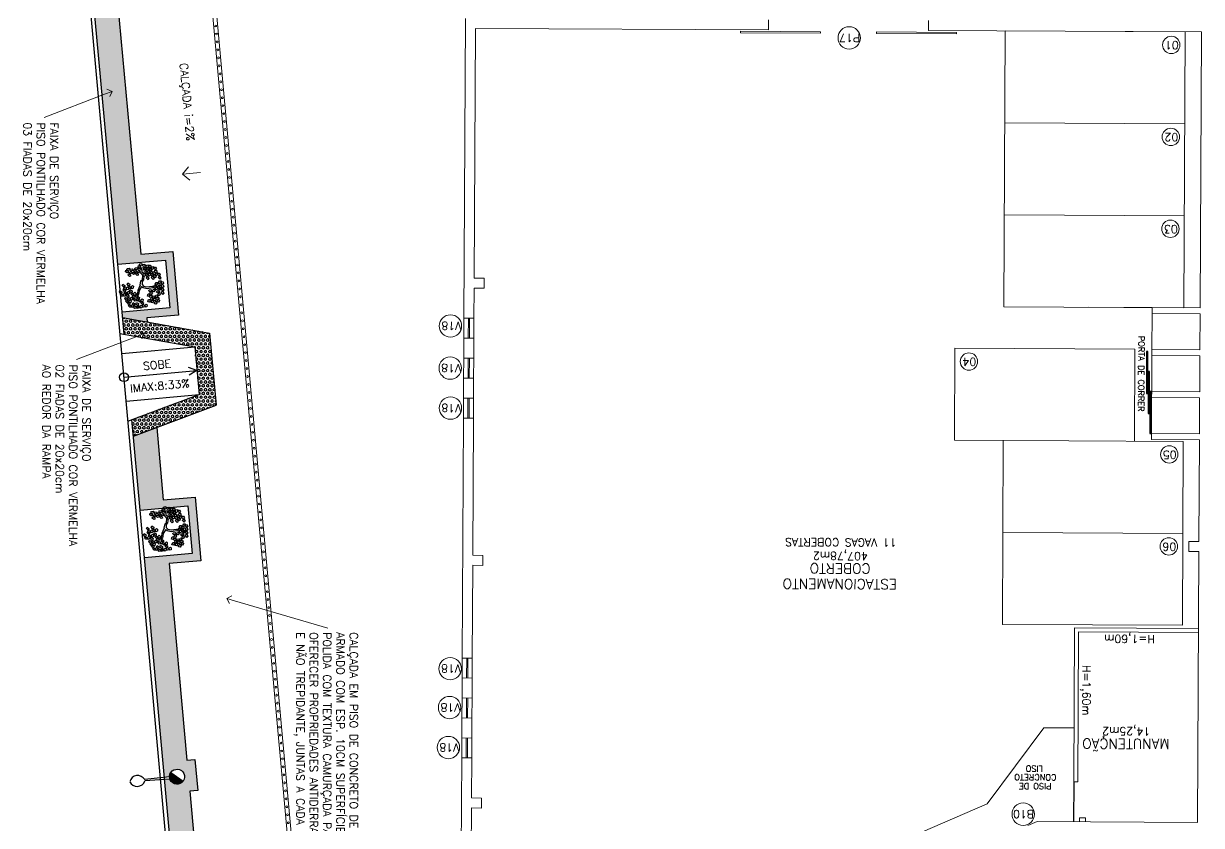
# Model space of a CAD drawing. Extents: x -1057 to 3416, y -340 to 4111.
# Drawn here: x 2257.49 to 2286.94, y -11.53 to 8.53 of the extents above; entities that cross this region are included whole.
import ezdxf
from ezdxf.enums import TextEntityAlignment as Align

# ---------------------------------------------------------------- set-up
doc = ezdxf.new("R2010")
doc.units = 0
doc.header["$LTSCALE"] = 50
for name, pattern in [('CONTINU', [0]), ('DGN Style 1', [0.003115, 5.18318e-06, -0.00311]), ('HIDDEN', [9.525, 6.35, -3.175])]:
    doc.linetypes.add(name, pattern=pattern)
doc.layers.add('0.1', color=8, linetype='Continuous', lineweight=13)
doc.layers.add('Margem A3', color=8, linetype='DGN Style 1', lineweight=0)
for name, color, linetype in [('HAC', 1, 'Continuous'), ('luminaria', 10, 'Continuous'), ('OK', 96, 'Continuous'), ('Poste de cimento', 7, 'Continuous')]:
    doc.layers.add(name, color=color, linetype=linetype)
doc.styles.add('60x100', font='romans.shx', dxfattribs={"height": 0.2})
doc.styles.add('80X50', font='romans.shx')
doc.styles.get("Standard").update_dxf_attribs({"font": 'romans.shx'})
pattern_1 = [(90.064457, (1880.475065, -183.519685), (-0.0549925784, -6.1866e-05), [0.03175, -0.0635]), (210.064457, (1880.475065, -183.519685), (0.027549867, -0.047594037), [0.03175, -0.0635]), (150.064457, (1880.47503, -183.487936), (-0.0274427115, -0.047655903), [0.03175, -0.0635])]

# ---------------------------------------------------------------- blocks, each defined once
blk = doc.blocks.new('ÁREA')
for p in [(0.00005, 0.00376), (0, 0)]:
    blk.add_attdef('COMPARTIMENTO', text='', height=0.0025).set_placement(p, align=Align.CENTER)
at = {"color": 1}
for p in [(-0.00005, -0.00376), (-0.0001, -0.00752)]:
    blk.add_attdef('ÁREA', text='', height=0.002, dxfattribs=at).set_placement(p, align=Align.CENTER)
blk = doc.blocks.new('poste concreto')
at = {"layer": 'Poste de cimento'}
h = blk.add_hatch(color=256, dxfattribs=at)
h.dxf.hatch_style = 1
h.paths.add_polyline_path([(364866.842, 7758015.357), (364866.767, 7758015.418), (364866.676, 7758015.455), (364866.578, 7758015.47), (364866.48, 7758015.455), (364866.39, 7758015.418), (364866.314, 7758015.357), (364866.254, 7758015.282), (364866.216, 7758015.191), (364866.201, 7758015.093), (364866.956, 7758015.093), (364866.94, 7758015.191), (364866.903, 7758015.282)])
for p, q in [((364866.815, 7758015.406), (364867.773, 7758016.191)), ((364866.886, 7758015.322), (364867.818, 7758016.138)), ((364866.39, 7758015.418), (364866.48, 7758015.455)), ((364866.48, 7758015.455), (364866.578, 7758015.47)), ((364866.578, 7758015.47), (364866.676, 7758015.455)), ((364866.676, 7758015.455), (364866.767, 7758015.418)), ((364866.201, 7758015.093), (364866.216, 7758015.191)), ((364866.216, 7758014.995), (364866.201, 7758015.093)), ((364866.956, 7758015.093), (364866.201, 7758015.093)), ((364866.216, 7758015.191), (364866.254, 7758015.282)), ((364866.254, 7758014.904), (364866.216, 7758014.995)), ((364866.254, 7758015.282), (364866.314, 7758015.357)), ((364866.314, 7758014.829), (364866.254, 7758014.904)), ((364866.314, 7758015.357), (364866.39, 7758015.418)), ((364866.767, 7758015.418), (364866.842, 7758015.357)), ((364866.842, 7758015.357), (364866.903, 7758015.282)), ((364866.903, 7758014.904), (364866.842, 7758014.829)), ((364866.903, 7758015.282), (364866.94, 7758015.191)), ((364866.94, 7758014.995), (364866.903, 7758014.904)), ((364866.94, 7758015.191), (364866.956, 7758015.093)), ((364866.956, 7758015.093), (364866.94, 7758014.995)), ((364866.39, 7758014.768), (364866.314, 7758014.829)), ((364866.48, 7758014.731), (364866.39, 7758014.768)), ((364866.578, 7758014.716), (364866.48, 7758014.731)), ((364866.676, 7758014.731), (364866.578, 7758014.716)), ((364866.767, 7758014.768), (364866.676, 7758014.731)), ((364866.842, 7758014.829), (364866.767, 7758014.768))]:
    blk.add_line(p, q, dxfattribs=at)
for centre, start, end in [((364868.17, 7758016.298), 60.73513, 195.09868), ((364867.989, 7758016.511), 245.39714, 19.76069)]:
    blk.add_arc(centre, 0.411, start, end, dxfattribs=at)
blk = doc.blocks.new('L', base_point=(1.368, 0.591))
at = {"color": 3, "lineweight": -2}
for p, q in [((1.281, 0.65), (1.312, 0.675)), ((1.294, 0.6), (1.281, 0.65)), ((1.312, 0.675), (1.342, 0.621)), ((1.275, 0.567), (1.306, 0.592)), ((1.288, 0.517), (1.275, 0.567)), ((1.317, 0.508), (1.288, 0.517)), ((1.322, 0.591), (1.294, 0.6)), ((1.306, 0.592), (1.336, 0.538)), ((1.336, 0.538), (1.317, 0.508)), ((1.342, 0.621), (1.322, 0.591)), ((1.337, 0.489), (1.356, 0.548)), ((1.376, 0.484), (1.337, 0.489)), ((1.356, 0.548), (1.391, 0.554)), ((1.404, 0.527), (1.376, 0.484)), ((1.391, 0.554), (1.404, 0.527))]:
    blk.add_line(p, q, dxfattribs=at)
blk = doc.blocks.new('Árvore-13')
at = {"color": 3}
for p, q in [((-0.795, 0.302), (-0.961, 0.415)), ((-0.795, 0.406), (-0.953, 0.499)), ((-0.357, 0.349), (-0.795, 0.406)), ((-0.366, 0.227), (-0.795, 0.302)), ((-0.129, 0.105), (-0.366, 0.227)), ((-0.068, 0.19), (-0.357, 0.349)), ((-0.068, -0.036), (-0.129, 0.105)), ((0.029, 0.068), (-0.068, 0.19)), ((0.029, 0.068), (0.318, 0.331)), ((0.116, -0.055), (0.283, 0.133)), ((0.283, 0.133), (0.423, 0.284)), ((0.318, 0.331), (0.405, 0.537)), ((0.405, 0.537), (0.484, 0.659)), ((0.423, 0.284), (0.502, 0.509)), ((0.484, 0.659), (0.572, 0.715)), ((0.502, 0.509), (0.633, 0.668)), ((0.572, 0.715), (0.607, 0.819)), ((0.633, 0.668), (0.782, 0.715)), ((-0.296, -0.392), (-0.418, -0.693)), ((-0.199, -0.449), (-0.313, -0.74)), ((-0.313, -0.74), (-0.243, -0.89)), ((-0.147, -0.299), (-0.296, -0.392)), ((-0.05, -0.383), (-0.199, -0.449)), ((-0.068, -0.036), (-0.147, -0.299)), ((0.116, -0.055), (-0.05, -0.383))]:
    blk.add_line(p, q, dxfattribs=at)
at = {"color": 3, "xscale": 3.048, "yscale": 3.048, "zscale": 3.048}
for p, rotation in [((-1.303, 0.884), 347.8021081598379), ((-0.926, 0.959), 295.0165150851705), ((-0.716, 1.448), 295.0165150851705), ((-0.488, 1.26), 295.0165150851705), ((-0.348, 0.687), 295.0165150851705), ((-0.252, 1.138), 295.0165150851705), ((0.169, 1.448), 190.1248425347958), ((0.353, 0.95), 190.1248425347958), ((0.581, 1.401), 190.1248425347958), ((0.677, 0.781), 190.1248425347958), ((0.852, 1.344), 190.1248425347958), ((1.211, 1.147), 190.1248425347958), ((1.317, 0.753), 190.1248425347958), ((-1.443, 0.368), 347.8021081598379), ((-1.128, 0.415), 347.8021081598379), ((-0.848, 0.462), 295.0165150851705), ((0.765, 0.274), 190.1248425347958), ((0.8, -0.299), 190.1248425347958), ((1.124, 0.565), 190.1248425347958), ((1.203, -0.317), 190.1248425347958), ((1.246, 0.039), 190.1248425347958), ((1.579, 0.114), 190.1248425347958), ((-0.103, -0.899), 66.16076666471405), ((0.502, -1.003), 66.16076666471405), ((-0.453, -1.397), 66.16076666471405), ((-0.015, -1.19), 66.16076666471405), ((0.616, -1.322), 66.16076666471405)]:
    blk.add_blockref('L', p, dxfattribs=dict(at, rotation=rotation))
for p in [(-1.391, -0.308), (-1.233, -0.881), (-1.049, -0.533), (-0.874, -1.134), (-0.848, -0.449), (-0.672, -1.021), (-0.453, -1.04), (-0.445, -0.543)]:
    blk.add_blockref('L', p, dxfattribs=at)
blk = doc.blocks.new('_Open90')
at = {"color": 0, "linetype": 'ByBlock', "lineweight": -2}
for p, q in [((0, 0), (-1, 0)), ((-0.5, 0.5), (0, 0)), ((0, 0), (-0.5, -0.5))]:
    blk.add_line(p, q, dxfattribs=at)

msp = doc.modelspace()

# ---------------------------------------------------------------- hatches: boundary and pattern name
at = {"layer": 'HAC'}
h = msp.add_hatch(dxfattribs=at)
h.set_pattern_fill('HEX', color=256, scale=0.01, angle=90.0645, style=0)
h.set_pattern_definition(pattern_1)
h.paths.add_polyline_path([(2259.594, 11.775), (2259.944, 11.806), (2259.873, 12.577), (2259.809, 13.28), (2259.403, 13.855), (2258.907, 12.696), (2259.846, 2.509), (2261.042, 2.612), (2261.151, 1.417), (2259.955, 1.308), (2259.968, 1.171), (2260.58, 1.062), (2260.571, 1.163), (2261.368, 1.236), (2261.223, 2.828), (2260.426, 2.76)])
h.paths.add_polyline_path([(2259.44, 11.961), (2259.391, 11.963), (2259.345, 11.978), (2259.302, 12.004), (2259.27, 12.042), (2259.248, 12.086), (2259.239, 12.133), (2259.24, 12.181), (2259.256, 12.228), (2259.282, 12.27), (2259.319, 12.303), (2259.363, 12.325), (2259.411, 12.334), (2259.459, 12.332), (2259.506, 12.317), (2259.548, 12.291), (2259.58, 12.253), (2259.602, 12.21), (2259.611, 12.162), (2259.61, 12.114), (2259.595, 12.067), (2259.568, 12.025), (2259.531, 11.993), (2259.487, 11.97)], flags=16)
h = msp.add_hatch(dxfattribs=at)
h.set_pattern_fill('HEX', color=256, scale=0.01, angle=90.0645, style=0)
h.set_pattern_definition([(90.064457, (2045.8733, 359.91637), (-0.054992578, -6.1866e-05), [0.03175, -0.0635]), (210.064457, (2045.8733, 359.91637), (0.027549867, -0.047594037), [0.03175, -0.0635]), (150.064457, (2045.873267, 359.94812), (-0.0274427115, -0.047655903), [0.03175, -0.0635])])
h.paths.add_polyline_path([(2261.771, 0.444), (2261.879, -0.751), (2260.2, -1.378), (2260.238, -1.791), (2262.305, -1.019), (2262.141, 0.784), (2259.968, 1.171), (2260.006, 0.758)])
h = msp.add_hatch(dxfattribs=at)
h.set_pattern_fill('HEX', color=256, scale=0.01, angle=90.0645, style=0)
h.set_pattern_definition(pattern_1)
h.paths.add_polyline_path([(2261.13, -4.981), (2261.927, -4.909), (2261.782, -3.315), (2260.985, -3.388), (2260.82, -1.574), (2260.238, -1.791), (2260.406, -3.641), (2260.987, -3.589), (2260.999, -3.561), (2261.048, -3.555), (2261.065, -3.581), (2261.075, -3.581), (2261.077, -3.576), (2261.126, -3.57), (2261.129, -3.576), (2261.601, -3.533), (2261.71, -4.728), (2260.515, -4.837), (2261.015, -10.33), (2261.143, -10.316), (2261.142, -10.295), (2261.152, -10.247), (2261.174, -10.202), (2261.208, -10.166), (2261.25, -10.14), (2261.296, -10.126), (2261.344, -10.123), (2261.392, -10.134), (2261.437, -10.156), (2261.473, -10.19), (2261.499, -10.231), (2261.513, -10.278), (2261.516, -10.326), (2261.505, -10.374), (2261.483, -10.419), (2261.449, -10.454), (2261.408, -10.481), (2261.361, -10.494), (2261.313, -10.497), (2261.265, -10.487), (2261.221, -10.465), (2261.185, -10.431), (2261.146, -10.37), (2261.019, -10.38), (2261.069, -10.921), (2261.231, -12.704), (2262.426, -12.595), (2262.535, -13.79), (2262.553, -13.989), (2262.752, -13.971), (2262.607, -12.378), (2261.81, -12.45), (2261.648, -10.67), (2261.847, -10.652), (2261.777, -9.881), (2261.578, -9.899)])

# ---------------------------------------------------------------- linework, layer by layer
at = {"layer": '0.1', "color": 8}
for p, q in [((2262.089, 10.181), (2266.531, -38.616)), ((2262.192, 10.159), (2266.629, -38.585)), ((2286.5, 1.42), (2286.534, 8.319)), ((2285.698, 0.374), (2285.702, 1.273)), ((2268.499, 0.658), (2268.502, 1.158)), ((2268.609, 0.658), (2268.612, 1.158)), ((2268.642, 1.158), (2268.639, 0.658)), ((2268.752, 1.157), (2268.749, 0.657)), ((2268.494, -0.342), (2268.497, 0.158)), ((2268.604, -0.342), (2268.607, 0.158)), ((2268.637, 0.158), (2268.634, -0.342)), ((2268.747, 0.157), (2268.744, -0.343)), ((2285.693, -0.676), (2285.697, 0.224)), ((2268.489, -1.342), (2268.492, -0.842)), ((2268.599, -1.342), (2268.602, -0.842)), ((2268.632, -0.842), (2268.629, -1.342)), ((2268.742, -0.843), (2268.739, -1.343)), ((2285.688, -1.726), (2285.692, -0.826)), ((2286.461, -6.524), (2286.484, -1.924)), ((2283.745, -10.44), (2283.764, -6.59)), ((2283.764, -6.59), (2286.864, -6.605)), ((2283.845, -10.44), (2283.863, -6.69)), ((2283.863, -6.69), (2286.863, -6.705)), ((2268.457, -7.842), (2268.46, -7.342)), ((2268.567, -7.842), (2268.57, -7.342)), ((2268.6, -7.342), (2268.597, -7.842)), ((2268.71, -7.343), (2268.707, -7.843)), ((2268.452, -8.842), (2268.455, -8.342)), ((2268.562, -8.842), (2268.565, -8.342)), ((2268.595, -8.342), (2268.592, -8.842)), ((2268.705, -8.343), (2268.702, -8.843)), ((2268.447, -9.842), (2268.45, -9.342)), ((2268.557, -9.842), (2268.56, -9.342)), ((2268.59, -9.342), (2268.587, -9.842)), ((2268.7, -9.343), (2268.697, -9.843)), ((2283.745, -10.44), (2283.845, -10.44)), ((2281.583, -10.992), (2277.794, -12.625))]:
    msp.add_line(p, q, dxfattribs=at)
at = {"layer": '0.1', "color": 7}
for p, q in [((2268.539, 8.658), (2268.502, 1.158)), ((2276.113, 8.621), (2276.112, 8.371)), ((2280.112, 8.351), (2280.113, 8.601)), ((2268.787, 8.407), (2268.756, 2.157)), ((2276.112, 8.371), (2268.787, 8.407)), ((2286.937, 8.317), (2280.112, 8.351)), ((2286.903, 1.418), (2286.937, 8.317)), ((2261.469, 4.762), (2261.619, 4.945)), ((2261.918, 4.803), (2261.469, 4.762)), ((2261.469, 4.762), (2261.649, 4.61)), ((2268.756, 2.157), (2269.006, 2.156)), ((2269.006, 2.156), (2269.005, 1.906)), ((2268.755, 1.907), (2268.752, 1.157)), ((2268.755, 1.907), (2269.005, 1.906)), ((2285.702, 1.273), (2285.703, 1.423)), ((2286.902, 1.268), (2285.702, 1.273)), ((2286.903, 1.418), (2285.703, 1.423)), ((2286.898, 0.368), (2286.902, 1.268)), ((2268.502, 1.158), (2268.752, 1.157)), ((2268.499, 0.658), (2268.497, 0.158)), ((2268.499, 0.658), (2268.749, 0.657)), ((2268.749, 0.657), (2268.747, 0.157)), ((2285.697, 0.224), (2285.698, 0.374)), ((2285.698, 0.374), (2286.898, 0.368)), ((2268.497, 0.158), (2268.747, 0.157)), ((2285.697, 0.224), (2286.897, 0.218)), ((2286.893, -0.682), (2286.897, 0.218)), ((2268.494, -0.342), (2268.492, -0.842)), ((2268.494, -0.342), (2268.744, -0.343)), ((2268.744, -0.343), (2268.742, -0.843)), ((2268.492, -0.842), (2268.742, -0.843)), ((2285.692, -0.826), (2285.693, -0.676)), ((2285.692, -0.826), (2286.892, -0.832)), ((2285.693, -0.676), (2286.893, -0.682)), ((2286.888, -1.732), (2286.892, -0.832)), ((2268.489, -1.342), (2268.46, -7.342)), ((2268.489, -1.342), (2268.739, -1.343)), ((2268.739, -1.343), (2268.722, -4.773)), ((2285.687, -1.876), (2285.688, -1.726)), ((2285.688, -1.726), (2286.888, -1.732)), ((2285.687, -1.876), (2286.887, -1.882)), ((2286.874, -4.432), (2286.887, -1.882)), ((2286.624, -4.431), (2286.623, -4.681)), ((2286.873, -4.682), (2286.623, -4.681)), ((2286.874, -4.432), (2286.624, -4.431)), ((2286.84, -11.455), (2286.873, -4.682)), ((2268.722, -4.773), (2268.972, -4.774)), ((2268.972, -4.774), (2268.971, -5.024)), ((2268.721, -5.023), (2268.71, -7.343)), ((2268.721, -5.023), (2268.971, -5.024)), ((2268.46, -7.342), (2268.71, -7.343)), ((2268.457, -7.842), (2268.455, -8.342)), ((2268.457, -7.842), (2268.707, -7.843)), ((2268.707, -7.843), (2268.705, -8.343)), ((2268.455, -8.342), (2268.705, -8.343)), ((2268.452, -8.842), (2268.45, -9.342)), ((2268.452, -8.842), (2268.702, -8.843)), ((2268.702, -8.843), (2268.7, -9.343)), ((2268.45, -9.342), (2268.7, -9.343)), ((2268.447, -9.842), (2268.43, -13.342)), ((2268.447, -9.842), (2268.697, -9.843)), ((2268.697, -9.843), (2268.692, -10.843)), ((2268.692, -10.843), (2268.942, -10.844)), ((2268.942, -10.844), (2268.941, -11.094)), ((2268.691, -11.093), (2268.68, -13.343)), ((2268.691, -11.093), (2268.941, -11.094)), ((2282.827, -11.435), (2282.601, -11.533)), ((2282.827, -11.435), (2286.84, -11.455))]:
    msp.add_line(p, q, dxfattribs=at)
at = {"layer": '0.1', "color": 8, "linetype": 'HIDDEN', "ltscale": 0.02}
for p, q in [((2285.703, 1.423), (2284.103, 1.431)), ((2283.89, -11.441), (2283.89, -11.341)), ((2284.04, -11.341), (2283.89, -11.341)), ((2284.04, -11.441), (2284.04, -11.341))]:
    msp.add_line(p, q, dxfattribs=at)
at = {"layer": '0.1', "color": 8, "linetype": 'CONTINU'}
for p in [(2281.583, -10.992), (2283.751, -9.09)]:
    msp.add_line(p, (2283.001, -9.086), dxfattribs=at)
at = {"layer": '0.1', "color": 8, "linetype": 'CONTINU', "lineweight": -2}
msp.add_line((2283.745, -10.44), (2283.74, -11.44), dxfattribs=at)
at = {"layer": '0.1', "color": 8}
for points in [[(2275.412, 8.334), (2277.412, 8.324), (2277.412, 8.284), (2275.412, 8.294)], [(2280.812, 8.308), (2278.812, 8.318), (2278.812, 8.278), (2280.812, 8.268)]]:
    msp.add_lwpolyline(points, close=True, dxfattribs=at)
for points in [[(2282.034, 8.342), (2282, 1.442), (2286.5, 1.42)], [(2286.534, 8.319), (2282.034, 8.342)], [(2286.523, 6.02), (2282.023, 6.042)], [(2286.512, 3.72), (2282.012, 3.742)], [(2285.263, -1.918), (2285.275, 0.382), (2280.775, 0.404), (2280.763, -1.896), (2286.484, -1.924)], [(2281.984, -1.902), (2281.961, -6.502), (2286.461, -6.524)], [(2286.473, -4.224), (2281.973, -4.202)]]:
    msp.add_lwpolyline(points, dxfattribs=at)
at = {"layer": '0.1', "color": 7}
for points in [[(2259.518, 6.76), (2258.01, 6.179)], [(2260.323, 0.702), (2258.815, 0.121)], [(2262.766, -5.909), (2265.1, -6.592)]]:
    msp.add_lwpolyline(points, dxfattribs=at)
at = {"layer": '0.1', "color": 8, "linetype": 'CONTINU', "lineweight": -2}
for points in [[(2285.565, 0.324), (2285.56, -0.726), (2285.59, -0.726), (2285.595, 0.324)], [(2285.608, -0.176), (2285.603, -1.226), (2285.633, -1.226), (2285.638, -0.177)], [(2285.651, -0.677), (2285.646, -1.727), (2285.676, -1.727), (2285.681, -0.677)]]:
    msp.add_lwpolyline(points, close=True, dxfattribs=at)
at = {"layer": '0.1', "color": 8}
for centre, radius in [((2262.296, 8.466), 0.0225), ((2262.314, 8.267), 0.0225), ((2278.132, 8.168), 0.28), ((2262.332, 8.068), 0.0225), ((2286.184, 7.993), 0.217), ((2262.35, 7.868), 0.0225), ((2262.368, 7.669), 0.0225), ((2262.386, 7.47), 0.0225), ((2262.404, 7.271), 0.0225), ((2262.423, 7.071), 0.0225), ((2262.441, 6.872), 0.0225), ((2262.459, 6.673), 0.0225), ((2262.477, 6.474), 0.0225), ((2262.495, 6.274), 0.0225), ((2262.513, 6.075), 0.0225), ((2262.531, 5.876), 0.0225), ((2286.172, 5.693), 0.217), ((2262.55, 5.676), 0.0225), ((2262.568, 5.477), 0.0225), ((2262.586, 5.278), 0.0225), ((2262.604, 5.079), 0.0225), ((2262.622, 4.879), 0.0225), ((2262.64, 4.68), 0.0225), ((2262.658, 4.481), 0.0225), ((2262.677, 4.281), 0.0225), ((2262.695, 4.082), 0.0225), ((2262.713, 3.883), 0.0225), ((2262.731, 3.684), 0.0225), ((2286.161, 3.393), 0.217), ((2262.749, 3.484), 0.0225), ((2262.767, 3.285), 0.0225), ((2262.785, 3.086), 0.0225), ((2262.804, 2.886), 0.0225), ((2262.822, 2.687), 0.0225), ((2262.84, 2.488), 0.0225), ((2262.858, 2.289), 0.0225), ((2262.876, 2.089), 0.0225), ((2262.894, 1.89), 0.0225), ((2262.912, 1.691), 0.0225), ((2262.931, 1.492), 0.0225), ((2262.949, 1.292), 0.0225), ((2268.164, 0.963), 0.28), ((2262.967, 1.093), 0.0225), ((2262.985, 0.894), 0.0225), ((2263.003, 0.694), 0.0225), ((2263.021, 0.495), 0.0225), ((2263.039, 0.296), 0.0225), ((2263.057, 0.097), 0.0225), ((2268.159, -0.09), 0.28), ((2281.124, 0.074), 0.217), ((2263.076, -0.103), 0.0225), ((2263.094, -0.302), 0.0225), ((2263.112, -0.501), 0.0225), ((2263.13, -0.701), 0.0225), ((2263.148, -0.9), 0.0225), ((2268.163, -1.09), 0.28), ((2263.166, -1.099), 0.0225), ((2263.184, -1.298), 0.0225), ((2263.203, -1.498), 0.0225), ((2263.221, -1.697), 0.0225), ((2263.239, -1.896), 0.0225), ((2286.133, -2.25), 0.217), ((2263.257, -2.095), 0.0225), ((2263.275, -2.295), 0.0225), ((2263.293, -2.494), 0.0225), ((2263.311, -2.693), 0.0225), ((2263.33, -2.893), 0.0225), ((2263.348, -3.092), 0.0225), ((2263.366, -3.291), 0.0225), ((2263.384, -3.49), 0.0225), ((2263.402, -3.69), 0.0225), ((2263.42, -3.889), 0.0225), ((2263.438, -4.088), 0.0225), ((2263.457, -4.288), 0.0225), ((2286.122, -4.55), 0.217), ((2263.475, -4.487), 0.0225), ((2263.493, -4.686), 0.0225), ((2263.511, -4.885), 0.0225), ((2263.529, -5.085), 0.0225), ((2263.547, -5.284), 0.0225), ((2263.565, -5.483), 0.0225), ((2263.584, -5.683), 0.0225), ((2263.602, -5.882), 0.0225), ((2263.62, -6.081), 0.0225), ((2263.638, -6.28), 0.0225), ((2263.656, -6.48), 0.0225), ((2263.674, -6.679), 0.0225), ((2263.692, -6.878), 0.0225), ((2263.71, -7.077), 0.0225), ((2263.729, -7.277), 0.0225), ((2268.157, -7.609), 0.28), ((2263.747, -7.476), 0.0225), ((2263.765, -7.675), 0.0225), ((2263.783, -7.875), 0.0225), ((2263.801, -8.074), 0.0225), ((2263.819, -8.273), 0.0225), ((2263.837, -8.472), 0.0225), ((2268.143, -8.582), 0.28), ((2263.856, -8.672), 0.0225), ((2263.874, -8.871), 0.0225), ((2263.892, -9.07), 0.0225), ((2263.91, -9.27), 0.0225), ((2268.112, -9.582), 0.28), ((2263.928, -9.469), 0.0225), ((2263.946, -9.668), 0.0225), ((2263.964, -9.867), 0.0225), ((2263.983, -10.067), 0.0225), ((2264.001, -10.266), 0.0225), ((2264.019, -10.465), 0.0225), ((2264.037, -10.665), 0.0225), ((2264.055, -10.864), 0.0225), ((2264.073, -11.063), 0.0225), ((2282.482, -11.248), 0.28), ((2264.091, -11.262), 0.0225), ((2264.11, -11.462), 0.0225)]:
    msp.add_circle(centre, radius, dxfattribs=at)
at = {"layer": 'Margem A3', "color": 7, "linetype": 'CONTINU', "lineweight": -2}
for p, q in [((2262.977, -32.995), (2258.815, 12.735)), ((2259.847, 2.503), (2258.907, 12.696)), ((2260.006, 0.758), (2259.955, 1.308)), ((2259.968, 1.171), (2262.141, 0.784)), ((2259.903, 0.776), (2261.771, 0.444)), ((2262.141, 0.784), (2262.305, -1.019)), ((2259.949, 0.278), (2261.771, 0.444)), ((2261.771, 0.444), (2261.879, -0.751)), ((2260.003, -0.319), (2261.825, -0.153)), ((2261.825, -0.153), (2261.618, -0.073)), ((2261.825, -0.153), (2261.636, -0.27)), ((2260.058, -0.917), (2261.879, -0.751)), ((2260.103, -1.415), (2261.879, -0.751)), ((2260.238, -1.791), (2262.305, -1.019)), ((2260.406, -3.641), (2260.2, -1.378)), ((2261.231, -12.704), (2260.515, -4.837))]:
    msp.add_line(p, q, dxfattribs=at)
for points in [[(2259.944, 11.806), (2259.594, 11.775), (2260.426, 2.76), (2261.223, 2.828), (2261.368, 1.236), (2260.571, 1.163), (2260.58, 1.062)], [(2259.954, 1.314), (2259.846, 2.509), (2261.042, 2.612), (2261.151, 1.417), (2259.955, 1.308)], [(2260.82, -1.574), (2260.985, -3.388), (2261.782, -3.315), (2261.927, -4.909), (2261.13, -4.981), (2261.578, -9.899), (2261.777, -9.881), (2261.847, -10.652), (2261.648, -10.67), (2261.81, -12.45)], [(2260.517, -4.836), (2260.408, -3.641), (2261.601, -3.533), (2261.71, -4.728), (2260.515, -4.837)]]:
    msp.add_lwpolyline(points, dxfattribs=at)
msp.add_circle((2260.003, -0.319), 0.11, dxfattribs=at)

# ---------------------------------------------------------------- block references
at = {"layer": '0.1', "color": 7, "xscale": 0.2, "yscale": 0.2, "zscale": 0.2}
for p, rotation in [((2259.705, 6.832), 21.05190240010293), ((2260.51, 0.773), 21.05190240010293), ((2262.574, -5.853), 163.6881532755721)]:
    msp.add_blockref('_Open90', p, dxfattribs=dict(at, rotation=rotation))
at = {"layer": '0.1', "color": 8}
ref = msp.add_blockref('ÁREA', (2277.905, -4.977), dxfattribs=dict(at, xscale=133.3333333333334, yscale=133.3333333333334, zscale=133.3333333333334, rotation=179.7174815060635))
ref.add_attrib('COMPARTIMENTO', 'COBERTO', dxfattribs={"layer": '0', "color": 3, "height": 0.25, "rotation": 179.7175}).set_placement((2277.905, -4.977), align=Align.CENTER)
ref.add_attrib('ÁREA', '407,78m2', dxfattribs={"layer": '0', "color": 1, "height": 0.2, "rotation": 179.7175}).set_placement((2277.913, -4.69), align=Align.CENTER)
ref.add_attrib('ÁREA', '11 VAGAS COBERTAS', dxfattribs={"layer": '0', "color": 1, "height": 0.2, "rotation": 179.7175}).set_placement((2277.921, -4.348), align=Align.CENTER)
ref.add_attrib('COMPARTIMENTO', 'ESTACIONAMENTO', dxfattribs={"layer": '0', "color": 3, "height": 0.25, "rotation": 179.7175}).set_placement((2277.897, -5.366), align=Align.CENTER)
ref = msp.add_blockref('ÁREA', (2285.051, -9.363), dxfattribs=dict(at, xscale=133.3333333333334, yscale=133.3333333333334, zscale=133.3333333333334, rotation=179.7174815060635))
ref.add_attrib('COMPARTIMENTO', 'MANUTENÇÃO', dxfattribs={"layer": '0', "color": 3, "height": 0.25, "rotation": 179.7175}).set_placement((2285.051, -9.363), align=Align.CENTER)
ref.add_attrib('ÁREA', '14,25m2', dxfattribs={"layer": '0', "color": 1, "height": 0.2, "rotation": 179.7175}).set_placement((2285.059, -9.075), align=Align.CENTER)
at = {"layer": 'luminaria', "xscale": 0.4999999999999998, "yscale": 0.4999999999999998, "zscale": 0.4999999999999998, "rotation": 145.0404227643734}
msp.add_blockref('poste concreto', (2374440.732, 3074521.577), dxfattribs=at)
at = {"layer": 'OK', "color": 3, "linetype": 'HIDDEN', "xscale": 0.3107660917594164, "yscale": 0.3107660917594164, "zscale": 0.3107660917594164, "rotation": 196.6362105508731}
for p in [(2260.446, 1.976), (2261.049, -4.102)]:
    msp.add_blockref('Árvore-13', p, dxfattribs=at)

# ---------------------------------------------------------------- texts
at = {"layer": '0.1', "color": 7}
for s, height, rotation, p in [('P17', 0.2, 179.7175, (2278.404, 8.268)), ('01', 0.2, 179.7175, (2286.369, 8.085)), ('02', 0.2, 179.7175, (2286.357, 5.785)), ('03', 0.2, 179.7175, (2286.346, 3.485)), ('V18', 0.2, 179.7175, (2268.435, 1.063)), ('PORTA DE CORRER', 0.15, 269.7175, (2285.363, 0.719)), ('V18', 0.2, 179.7175, (2268.43, 0.01)), ('04', 0.2, 179.7175, (2281.309, 0.166)), ('V18', 0.2, 179.7175, (2268.434, -0.99)), ('05', 0.2, 179.7175, (2286.318, -2.159)), ('06', 0.2, 179.7175, (2286.307, -4.459)), ('H=1,60m', 0.2, 179.7175, (2285.774, -6.768)), ('V18', 0.2, 179.7175, (2268.428, -7.509)), ('H=1,60m', 0.2, 269.7175, (2283.966, -7.516)), ('V18', 0.2, 179.7175, (2268.414, -8.482)), ('V18', 0.2, 179.7175, (2268.383, -9.482)), ('CONCRETO', 0.15, 179.7175, (2283.312, -10.253)), ('LISO', 0.15, 179.7175, (2282.975, -10.036)), ('PISO DE', 0.15, 179.7175, (2283.189, -10.474)), ('B10', 0.2, 179.7175, (2282.753, -11.147))]:
    msp.add_text(s, height=height, rotation=rotation, dxfattribs=at).set_placement(p)
at = {"layer": '0.1', "color": 7, "style": '80X50'}
msp.add_text('CALÇADA i=2%%%', height=0.2, rotation=275.2004, dxfattribs=at).set_placement((2261.395, 7.534))
at = {"layer": '0.1', "color": 7, "char_height": 0.2, "attachment_point": 1, "rotation": 270, "style": '60x100'}
for s, insert in [('FAIXA DE SERVIÇO\\PPISO PONTILHADO COR VERMELHA \\P03 FIADAS DE 20x20cm', (2258.359, 6.057)), ('FAIXA DE SERVIÇO\\PPISO PONTILHADO COR VERMELHA \\P02 FIADAS DE 20x20cm ^JAO REDOR DA RAMPA', (2259.164, -0.002)), ('CALÇADA EM PISO DE CONCRETO DE \\PARMADO COM ESP. 10CM SUPERFÍCIE \\PPOLIDA COM TEXTURA CAMURÇADA PARA\\POFERECER PROPRIEDADES ANTIDERRAPANTES\\PE NÃO TREPIDANTE, JUNTAS A CADA NO MÁXIMO 1,50 METROS.', (2265.846, -6.697))]:
    msp.add_mtext(s, dxfattribs=dict(at, insert=insert))
at = {"layer": 'Margem A3', "color": 7, "linetype": 'CONTINU', "lineweight": -2}
for s, p in [('SOBE', (2260.487, -0.14)), ('IMAX:8:33%%%', (2260.164, -0.701))]:
    msp.add_text(s, height=0.2, rotation=5.2004, dxfattribs=at).set_placement(p)

doc.saveas('drawing.dxf')
